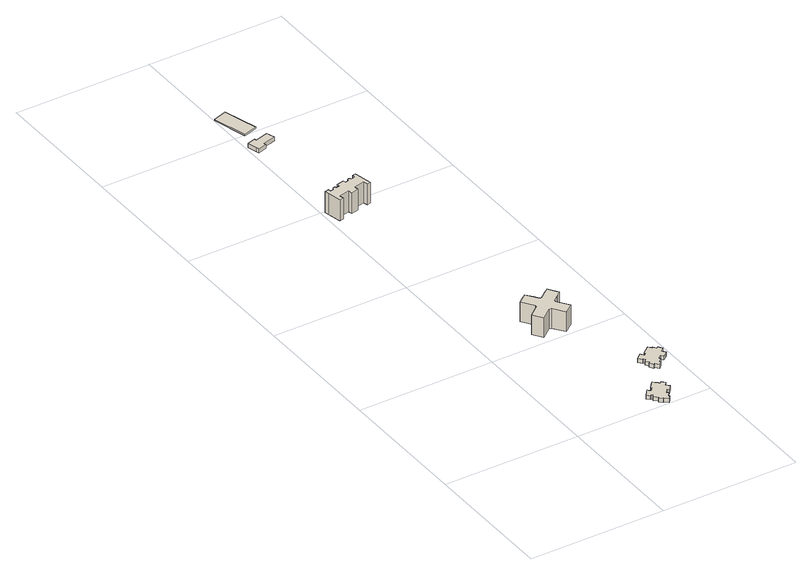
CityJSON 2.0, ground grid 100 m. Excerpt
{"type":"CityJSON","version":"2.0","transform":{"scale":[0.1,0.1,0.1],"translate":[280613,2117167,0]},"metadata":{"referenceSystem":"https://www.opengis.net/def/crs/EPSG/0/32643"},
"CityObjects":{
"building1":{"type":"Building","attributes":{"name":"A-15","citygml_lod_name00":"lod1Solid","yearOfConstruction":1969,"measuredHeight":3,"storeysAboveGround":1},"geometry":[{"type":"Solid","lod":"1","boundaries":[[[[0,1,2,3,4,5,6,7,8,9,10,11,12,13,14,15,16,17,18,19,20,21,22,23,24,25,26,27]],[[26,28,29,27]],[[25,30,28,26]],[[24,31,30,25]],[[23,32,31,24]],[[22,33,32,23]],[[21,34,33,22]],[[20,35,34,21]],[[19,36,35,20]],[[18,37,36,19]],[[17,38,37,18]],[[16,39,38,17]],[[15,40,39,16]],[[14,41,40,15]],[[13,42,41,14]],[[12,43,42,13]],[[11,44,43,12]],[[10,45,44,11]],[[9,46,45,10]],[[8,47,46,9]],[[7,48,47,8]],[[6,49,48,7]],[[5,50,49,6]],[[4,51,50,5]],[[3,52,51,4]],[[2,53,52,3]],[[1,54,53,2]],[[0,55,54,1]],[[27,29,55,0]],[[28,30,31,32,33,34,35,36,37,38,39,40,41,42,43,44,45,46,47,48,49,50,51,52,53,54,55,29]]]]}]},
"building2":{"type":"Building","attributes":{"name":"DRDO","citygml_lod_name00":"lod1Solid","yearOfConstruction":1990,"measuredHeight":15,"storeysAboveGround":5},"geometry":[{"type":"Solid","lod":"1","boundaries":[[[[56,57,58,59,60,61,62,63,64,65,66,67,68,69,70,71,72,73,74,75,76]],[[75,77,78,76]],[[74,79,77,75]],[[73,80,79,74]],[[72,81,80,73]],[[71,82,81,72]],[[70,83,82,71]],[[69,84,83,70]],[[68,85,84,69]],[[67,86,85,68]],[[66,87,86,67]],[[65,88,87,66]],[[64,89,88,65]],[[63,90,89,64]],[[62,91,90,63]],[[61,92,91,62]],[[60,93,92,61]],[[59,94,93,60]],[[58,95,94,59]],[[57,96,95,58]],[[56,97,96,57]],[[76,78,97,56]],[[77,79,80,81,82,83,84,85,86,87,88,89,90,91,92,93,94,95,96,97,78]]]]}]},
"building3":{"type":"Building","attributes":{"name":"A-16","citygml_lod_name00":"lod1Solid","yearOfConstruction":1969,"measuredHeight":3,"storeysAboveGround":1},"geometry":[{"type":"Solid","lod":"1","boundaries":[[[[98,99,100,101,102,103,104,105,106,107,108,109,110,111,112,113,114,115,116,117,118,119,120,121,122,123,124,125,126,127]],[[126,128,129,127]],[[125,130,128,126]],[[124,131,130,125]],[[123,132,131,124]],[[122,133,132,123]],[[121,134,133,122]],[[120,135,134,121]],[[119,136,135,120]],[[118,137,136,119]],[[117,138,137,118]],[[116,139,138,117]],[[115,140,139,116]],[[114,141,140,115]],[[113,142,141,114]],[[112,143,142,113]],[[111,144,143,112]],[[110,145,144,111]],[[109,146,145,110]],[[108,147,146,109]],[[107,148,147,108]],[[106,149,148,107]],[[105,150,149,106]],[[104,151,150,105]],[[103,152,151,104]],[[102,153,152,103]],[[101,154,153,102]],[[100,155,154,101]],[[99,156,155,100]],[[98,157,156,99]],[[127,129,157,98]],[[128,130,131,132,133,134,135,136,137,138,139,140,141,142,143,144,145,146,147,148,149,150,151,152,153,154,155,156,157,129]]]]}]},
"building4":{"type":"Building","attributes":{"name":"I-19","citygml_lod_name00":"lod1Solid","yearOfConstruction":1980,"measuredHeight":16,"storeysAboveGround":5},"geometry":[{"type":"Solid","lod":"1","boundaries":[[[[158,159,160,161,162,163,164,165,166,167,168,169,170,171,172,173,174,175,176,177,178,179,180,181,182,183,184,185,186,187,188,189,190,191,192,193]],[[192,194,195,193]],[[191,196,194,192]],[[190,197,196,191]],[[189,198,197,190]],[[188,199,198,189]],[[187,200,199,188]],[[186,201,200,187]],[[185,202,201,186]],[[184,203,202,185]],[[183,204,203,184]],[[182,205,204,183]],[[181,206,205,182]],[[180,207,206,181]],[[179,208,207,180]],[[178,209,208,179]],[[177,210,209,178]],[[176,211,210,177]],[[175,212,211,176]],[[174,213,212,175]],[[173,214,213,174]],[[172,215,214,173]],[[171,216,215,172]],[[170,217,216,171]],[[169,218,217,170]],[[168,219,218,169]],[[167,220,219,168]],[[166,221,220,167]],[[165,222,221,166]],[[164,223,222,165]],[[163,224,223,164]],[[162,225,224,163]],[[161,226,225,162]],[[160,227,226,161]],[[159,228,227,160]],[[158,229,228,159]],[[193,195,229,158]],[[194,196,197,198,199,200,201,202,203,204,205,206,207,208,209,210,211,212,213,214,215,216,217,218,219,220,221,222,223,224,225,226,227,228,229,195]]]]}]},
"building5":{"type":"Building","attributes":{"name":"Pump House-15","citygml_lod_name00":"lod1Solid","measuredHeight":3,"storeysAboveGround":0},"geometry":[{"type":"Solid","lod":"1","boundaries":[[[[230,231,232,233,234,235,236,237,238]],[[237,239,240,238]],[[236,241,239,237]],[[235,242,241,236]],[[234,243,242,235]],[[233,244,243,234]],[[232,245,244,233]],[[231,246,245,232]],[[230,247,246,231]],[[238,240,247,230]],[[239,241,242,243,244,245,246,247,240]]]]}]},
"building6":{"type":"Building","attributes":{"name":"Under Ground Tank-1","citygml_lod_name00":"lod1Solid","measuredHeight":1,"storeysAboveGround":0},"geometry":[{"type":"Solid","lod":"1","boundaries":[[[[248,249,250,251]],[[250,252,253,251]],[[249,254,252,250]],[[248,255,254,249]],[[251,253,255,248]],[[252,254,255,253]]]]}]}
},
"vertices":[
[660,173,0],[686,203,0],[705,226,0],[732,198,0],[745,185,0],[757,196,0],[779,172,0],[760,149,0],[782,126,0],[749,87,0],[737,99,0],[718,77,0],[730,65,0],[708,38,0],[716,30,0],[696,7,0],[669,33,0],[663,27,0],[642,49,0],[647,55,0],[620,83,0],[630,94,0],[619,105,0],[613,97,0],[592,120,0],[628,165,0],[648,145,0],[666,166,0],[648,145,30],[666,166,30],[628,165,30],[592,120,30],[613,97,30],[619,105,30],[630,94,30],[620,83,30],[647,55,30],[642,49,30],[663,27,30],[669,33,30],[696,7,30],[716,30,30],[708,38,30],[730,65,30],[718,77,30],[737,99,30],[749,87,30],[782,126,30],[760,149,30],[779,172,30],[757,196,30],[745,185,30],[732,198,30],[705,226,30],[686,203,30],[660,173,30],
[502,1291,0],[526,1257,0],[540,1255,0],[586,1292,0],[621,1318,0],[669,1247,0],[628,1215,0],[591,1185,0],[590,1172,0],[609,1145,0],[651,1086,0],[584,1032,0],[524,1115,0],[507,1116,0],[429,1055,0],[380,1125,0],[456,1187,0],[457,1205,0],[398,1286,0],[429,1311,0],[467,1340,0],[429,1311,150],[467,1340,150],[398,1286,150],[457,1205,150],[456,1187,150],[380,1125,150],[429,1055,150],[507,1116,150],[524,1115,150],[584,1032,150],[651,1086,150],[609,1145,150],[590,1172,150],[591,1185,150],[628,1215,150],[669,1247,150],[621,1318,150],[586,1292,150],[540,1255,150],[526,1257,150],[502,1291,150],
[966,458,0],[948,442,0],[928,426,0],[912,446,0],[890,426,0],[896,416,0],[870,393,0],[878,383,0],[853,361,0],[832,389,0],[825,383,0],[804,412,0],[812,420,0],[794,444,0],[809,457,0],[799,471,0],[794,466,0],[772,497,0],[813,530,0],[832,505,0],[845,515,0],[838,524,0],[896,573,0],[918,547,0],[923,552,0],[941,529,0],[951,537,0],[957,529,0],[972,509,0],[946,485,0],[972,509,30],[946,485,30],[957,529,30],[951,537,30],[941,529,30],[923,552,30],[918,547,30],[896,573,30],[838,524,30],[845,515,30],[832,505,30],[813,530,30],[772,497,30],[794,466,30],[799,471,30],[809,457,30],[794,444,30],[812,420,30],[804,412,30],[825,383,30],[832,389,30],[853,361,30],[878,383,30],[870,393,30],[896,416,30],[890,426,30],[912,446,30],[928,426,30],[948,442,30],[966,458,30],
[95,2999,0],[101,3002,0],[107,3002,0],[112,3000,0],[117,2992,0],[143,2997,0],[138,3018,0],[192,3031,0],[198,3012,0],[223,3017,0],[223,3026,0],[226,3031,0],[230,3034,0],[235,3036,0],[241,3034,0],[246,3030,0],[248,3023,0],[277,3030,0],[274,3051,0],[300,3057,0],[328,2925,0],[302,2920,0],[294,2951,0],[215,2932,0],[221,2901,0],[166,2889,0],[160,2918,0],[81,2900,0],[88,2870,0],[57,2863,0],[36,2963,0],[30,2992,0],[61,2999,0],[64,2980,0],[90,2985,0],[92,2994,0],[90,2985,160],[92,2994,160],[64,2980,160],[61,2999,160],[30,2992,160],[36,2963,160],[57,2863,160],[88,2870,160],[81,2900,160],[160,2918,160],[166,2889,160],[221,2901,160],[215,2932,160],[294,2951,160],[302,2920,160],[328,2925,160],[300,3057,160],[274,3051,160],[277,3030,160],[248,3023,160],[246,3030,160],[241,3034,160],[235,3036,160],[230,3034,160],[226,3031,160],[223,3026,160],[223,3017,160],[198,3012,160],[192,3031,160],[138,3018,160],[143,2997,160],[117,2992,160],[112,3000,160],[107,3002,160],[101,3002,160],[95,2999,160],
[43,3784,0],[36,3809,0],[18,3875,0],[80,3893,0],[85,3879,0],[181,3906,0],[200,3847,0],[104,3819,0],[108,3804,0],[104,3819,30],[108,3804,30],[200,3847,30],[181,3906,30],[85,3879,30],[80,3893,30],[18,3875,30],[36,3809,30],[43,3784,30],
[107,4276,0],[177,4027,0],[75,3995,0],[6,4244,0],[75,3995,10],[6,4244,10],[177,4027,10],[107,4276,10]
]}
